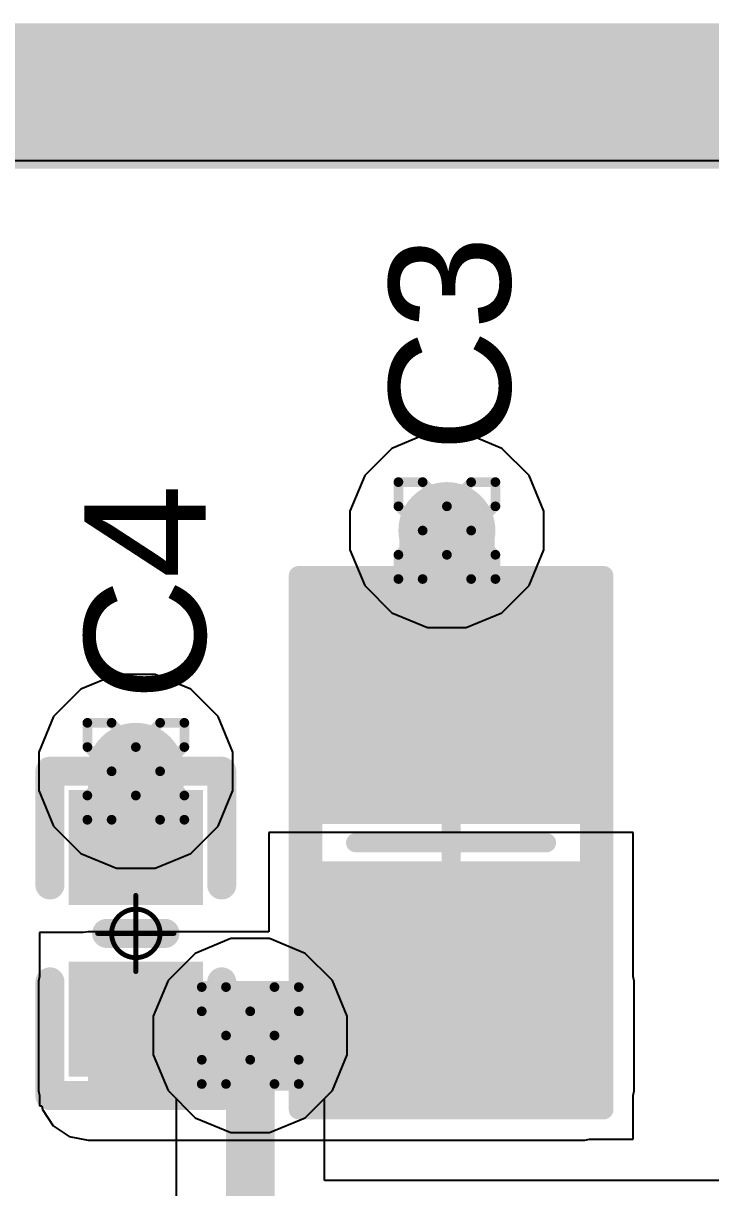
# Model space of a CAD drawing. Header units: inches. Extents: x -13 to 356, y -4 to 120.
# Drawn here: x 23.04 to 26.64, y 38.14 to 44.24 of the extents above; entities that cross this region are included whole.
import ezdxf

# ---------------------------------------------------------------- set-up
doc = ezdxf.new("R2010")
doc.units = ezdxf.units.IN
for name, color, linetype in [('Board_outline', 56, 'Continuous'), ('Bottom Layer', 5, 'Continuous'), ('Bottom Overlay', 54, 'Continuous'), ('Drill Drawing', 1, 'Continuous'), ('GND', 16, 'Continuous'), ('Keep-Out Layer', 6, 'Continuous'), ('Mechanical 13', 56, 'Continuous'), ('Mechanical 15', 56, 'Continuous'), ('POWER', 76, 'Continuous'), ('Top Layer', 1, 'Continuous'), ('Top Overlay', 2, 'Continuous'), ('Top Paste', 8, 'Continuous'), ('Top Solder', 216, 'Continuous'), ('Via Holes', 16, 'Continuous')]:
    doc.layers.add(name, color=color, linetype=linetype)
doc.styles.add('Arial', font='', dxfattribs={"height": 0.2})
doc.styles.get('Arial').set_extended_font_data('Arial')

# ---------------------------------------------------------------- blocks, each defined once
blk = doc.blocks.new('C0805_8')
at = {"layer": 'Top Layer'}
for points in [[(-1.29999867, -0.69999733), (-1.29999867, 0.70000241), (-0.1999983299999999, 0.70000241), (-0.1999983300000001, -0.69999733)], [(0.2000008699999999, -0.69999733), (0.2000008700000001, 0.70000241), (1.30000121, 0.70000241), (1.30000121, -0.69999733)]]:
    blk.add_hatch(color=1, dxfattribs=at).paths.add_polyline_path(points)
at = {"layer": 'Top Paste'}
for points in [[(-1.29999867, -0.69999733), (-1.29999867, 0.70000241), (-0.1999983299999999, 0.70000241), (-0.1999983300000001, -0.69999733)], [(0.2000008699999999, -0.69999733), (0.2000008700000001, 0.70000241), (1.30000121, 0.70000241), (1.30000121, -0.69999733)]]:
    blk.add_hatch(color=8, dxfattribs=at).paths.add_polyline_path(points)
at = {"layer": 'Top Solder'}
for points in [[(-1.40159867, -0.80159733), (-1.40159867, 0.80160241), (-0.09839832999999992, 0.80160241), (-0.09839833000000006, -0.80159733)], [(0.09840086999999992, -0.80159733), (0.09840087000000007, 0.80160241), (1.40160121, 0.80160241), (1.40160121, -0.80159733)]]:
    blk.add_hatch(color=216, dxfattribs=at).paths.add_polyline_path(points)
at = {"layer": 'Mechanical 13'}
for points in [[(-1.0999978, 0.7250049, 0.0999998, 0.0999998, 0), (-1.0999978, -0.72499728, 0.0999998, 0.0999998, 0)], [(-1.0999978, 0.7250049, 0.0999998, 0.0999998, 0), (1.10000034, 0.7250049, 0.0999998, 0.0999998, 0)], [(1.10000034, 0.7250049, 0.0999998, 0.0999998, 0), (1.10000034, -0.72499728, 0.0999998, 0.0999998, 0)], [(-1.0999978, -0.72499728, 0.0999998, 0.0999998, 0), (1.10000034, -0.72499728, 0.0999998, 0.0999998, 0)]]:
    blk.add_lwpolyline(points, format="xyseb", dxfattribs=at)
for points in [[(-1.12499648, 0.7250049, 0.0499999, 0.0499999, 1), (-1.07499912, 0.7250049, 0.0499999, 0.0499999, 1)], [(-1.12499648, 0.7250049, 0.0499999, 0.0499999, 1), (-1.07499912, 0.7250049, 0.0499999, 0.0499999, 1)], [(1.07500166, 0.7250049, 0.0499999, 0.0499999, 1), (1.12499902, 0.7250049, 0.0499999, 0.0499999, 1)], [(1.07500166, 0.7250049, 0.0499999, 0.0499999, 1), (1.12499902, 0.7250049, 0.0499999, 0.0499999, 1)], [(-1.12499648, -0.72499728, 0.0499999, 0.0499999, 1), (-1.07499912, -0.72499728, 0.0499999, 0.0499999, 1)], [(-1.12499648, -0.72499728, 0.0499999, 0.0499999, 1), (-1.07499912, -0.72499728, 0.0499999, 0.0499999, 1)], [(1.07500166, -0.72499728, 0.0499999, 0.0499999, 1), (1.12499902, -0.72499728, 0.0499999, 0.0499999, 1)], [(1.07500166, -0.72499728, 0.0499999, 0.0499999, 1), (1.12499902, -0.72499728, 0.0499999, 0.0499999, 1)]]:
    blk.add_lwpolyline(points, format="xyseb", close=True, dxfattribs=at)
at = {"layer": 'Mechanical 15'}
for points in [[(-1.39999974, 0.80000348, 0.0999998, 0.0999998, 0), (-1.39999974, -0.79999586, 0.0999998, 0.0999998, 0)], [(-1.39999974, 0.80000348, 0.0999998, 0.0999998, 0), (1.40000228, 0.80000348, 0.0999998, 0.0999998, 0)], [(1.40000228, 0.80000348, 0.0999998, 0.0999998, 0), (1.40000228, -0.79999586, 0.0999998, 0.0999998, 0)], [(2.54e-06, 0.50000408, 0.0999998, 0.0999998, 0), (2.54e-06, -0.49999646, 0.0999998, 0.0999998, 0)], [(-0.499999, 2.54e-06, 0.0999998, 0.0999998, 0), (0.50000154, 2.54e-06, 0.0999998, 0.0999998, 0)], [(-1.39999974, -0.79999586, 0.0999998, 0.0999998, 0), (1.40000228, -0.79999586, 0.0999998, 0.0999998, 0)]]:
    blk.add_lwpolyline(points, format="xyseb", dxfattribs=at)
for points in [[(-1.42499842, 0.80000348, 0.0499999, 0.0499999, 1), (-1.37500106, 0.80000348, 0.0499999, 0.0499999, 1)], [(-1.42499842, 0.80000348, 0.0499999, 0.0499999, 1), (-1.37500106, 0.80000348, 0.0499999, 0.0499999, 1)], [(1.3750036, 0.80000348, 0.0499999, 0.0499999, 1), (1.42500096, 0.80000348, 0.0499999, 0.0499999, 1)], [(1.3750036, 0.80000348, 0.0499999, 0.0499999, 1), (1.42500096, 0.80000348, 0.0499999, 0.0499999, 1)], [(-0.02499614, 0.50000408, 0.0499999, 0.0499999, 1), (0.02500122, 0.50000408, 0.0499999, 0.0499999, 1)], [(-0.5249976799999999, 2.54e-06, 0.0499999, 0.0499999, 1), (-0.47500032, 2.54e-06, 0.0499999, 0.0499999, 1)], [(0.47500286, 2.54e-06, 0.0499999, 0.0499999, 1), (0.52500022, 2.54e-06, 0.0499999, 0.0499999, 1)], [(-0.02499614, -0.49999646, 0.0499999, 0.0499999, 1), (0.02500122, -0.49999646, 0.0499999, 0.0499999, 1)], [(-1.42499842, -0.79999586, 0.0499999, 0.0499999, 1), (-1.37500106, -0.79999586, 0.0499999, 0.0499999, 1)], [(-1.42499842, -0.79999586, 0.0499999, 0.0499999, 1), (-1.37500106, -0.79999586, 0.0499999, 0.0499999, 1)], [(1.3750036, -0.79999586, 0.0499999, 0.0499999, 1), (1.42500096, -0.79999586, 0.0499999, 0.0499999, 1)], [(1.3750036, -0.79999586, 0.0499999, 0.0499999, 1), (1.42500096, -0.79999586, 0.0499999, 0.0499999, 1)]]:
    blk.add_lwpolyline(points, format="xyseb", close=True, dxfattribs=at)
blk = doc.blocks.new('C_0402_L_49')
at = {"layer": 'Top Layer'}
for points in [[(-0.6499986999999999, 0.2499995), (-0.2499995, 0.2499995), (-0.2499995, -0.2499995), (-0.6499986999999999, -0.2499995)], [(0.24991822, 0.24991822), (0.64991742, 0.24991822), (0.64991742, -0.25008078), (0.24991822, -0.25008078)]]:
    blk.add_hatch(color=1, dxfattribs=at).paths.add_polyline_path(points)
at = {"layer": 'Top Paste'}
for points in [[(-0.6499986999999999, 0.2499995), (-0.2499995, 0.2499995), (-0.2499995, -0.2499995), (-0.6499986999999999, -0.2499995)], [(0.24991822, 0.24991822), (0.64991742, 0.24991822), (0.64991742, -0.25008078), (0.24991822, -0.25008078)]]:
    blk.add_hatch(color=8, dxfattribs=at).paths.add_polyline_path(points)
at = {"layer": 'Top Solder'}
for points in [[(-0.7515987, 0.3515995), (-0.1483995, 0.3515995), (-0.1483995, -0.3515995), (-0.7515987, -0.3515995)], [(0.14831822, 0.35151822), (0.75151742, 0.35151822), (0.75151742, -0.35168078), (0.14831822, -0.35168078)]]:
    blk.add_hatch(color=216, dxfattribs=at).paths.add_polyline_path(points)
at = {"layer": 'Mechanical 15'}
for points in [[(0, 0.1999996, 0.0254, 0.0254, 0), (0, -0.1999996, 0.0254, 0.0254, 0)], [(-0.1999996, 0, 0.0254, 0.0254, 0), (0.1999996, 0, 0.0254, 0.0254, 0)]]:
    blk.add_lwpolyline(points, format="xyseb", dxfattribs=at)
for points in [[(-0.00635, 0.1999996, 0.0127, 0.0127, 1), (0.00635, 0.1999996, 0.0127, 0.0127, 1)], [(0.127, 0, 0.0254, 0.0254, 1), (-0.127, 0, 0.0254, 0.0254, 1)], [(-0.2063496, 0, 0.0127, 0.0127, 1), (-0.1936496, 0, 0.0127, 0.0127, 1)], [(-0.13335, 0, 0.0127, 0.0127, 1), (-0.12065, 0, 0.0127, 0.0127, 1)], [(0.12065, 0, 0.0127, 0.0127, 1), (0.13335, 0, 0.0127, 0.0127, 1)], [(0.1936496, 0, 0.0127, 0.0127, 1), (0.2063496, 0, 0.0127, 0.0127, 1)], [(-0.00635, -0.1999996, 0.0127, 0.0127, 1), (0.00635, -0.1999996, 0.0127, 0.0127, 1)]]:
    blk.add_lwpolyline(points, format="xyseb", close=True, dxfattribs=at)
at = {"layer": 'Top Overlay'}
for points in [[(-0.84991956, 0.44991782, 0.1524, 0.1524, 0), (-0.254, 0.44991782, 0.1524, 0.1524, 0)], [(-0.84991956, 0.44991782, 0.1524, 0.1524, 0), (-0.84991956, -0.44991782, 0.1524, 0.1524, 0)], [(0.254, 0.44991782, 0.1524, 0.1524, 0), (0.84991956, 0.44991782, 0.1524, 0.1524, 0)], [(0.84991956, 0.44991782, 0.1524, 0.1524, 0), (0.84991956, -0.45008038, 0.1524, 0.1524, 0)], [(0, 0.1524, 0.1524, 0.1524, 0), (0, -0.1524, 0.1524, 0.1524, 0)], [(-0.84991956, -0.44991782, 0.1524, 0.1524, 0), (-0.254, -0.44991782, 0.1524, 0.1524, 0)], [(-0.84991956, -0.44991782, 0.1524, 0.1524, 0), (-0.8497569999999999, -0.45008038, 0.1524, 0.1524, 0)], [(0.254, -0.44991782, 0.1524, 0.1524, 0), (0.84991956, -0.44991782, 0.1524, 0.1524, 0)]]:
    blk.add_lwpolyline(points, format="xyseb", dxfattribs=at)
for points in [[(-0.8880195599999998, 0.44991782, 0.0762, 0.0762, 1), (-0.81181956, 0.44991782, 0.0762, 0.0762, 1)], [(-0.8880195599999998, 0.44991782, 0.0762, 0.0762, 1), (-0.81181956, 0.44991782, 0.0762, 0.0762, 1)], [(-0.2921, 0.44991782, 0.0762, 0.0762, 1), (-0.2159, 0.44991782, 0.0762, 0.0762, 1)], [(0.2159, 0.44991782, 0.0762, 0.0762, 1), (0.2921, 0.44991782, 0.0762, 0.0762, 1)], [(0.81181956, 0.44991782, 0.0762, 0.0762, 1), (0.8880195599999998, 0.44991782, 0.0762, 0.0762, 1)], [(0.81181956, 0.44991782, 0.0762, 0.0762, 1), (0.8880195599999998, 0.44991782, 0.0762, 0.0762, 1)], [(-0.0381, 0.1524, 0.0762, 0.0762, 1), (0.0381, 0.1524, 0.0762, 0.0762, 1)], [(-0.0381, -0.1524, 0.0762, 0.0762, 1), (0.0381, -0.1524, 0.0762, 0.0762, 1)], [(-0.8880195599999998, -0.44991782, 0.0762, 0.0762, 1), (-0.81181956, -0.44991782, 0.0762, 0.0762, 1)], [(-0.8880195599999998, -0.44991782, 0.0762, 0.0762, 1), (-0.81181956, -0.44991782, 0.0762, 0.0762, 1)], [(-0.8880195599999998, -0.44991782, 0.0762, 0.0762, 1), (-0.81181956, -0.44991782, 0.0762, 0.0762, 1)], [(-0.8878569999999999, -0.45008038, 0.0762, 0.0762, 1), (-0.8116569999999999, -0.45008038, 0.0762, 0.0762, 1)], [(-0.2921, -0.44991782, 0.0762, 0.0762, 1), (-0.2159, -0.44991782, 0.0762, 0.0762, 1)], [(0.2159, -0.44991782, 0.0762, 0.0762, 1), (0.2921, -0.44991782, 0.0762, 0.0762, 1)], [(0.81181956, -0.44991782, 0.0762, 0.0762, 1), (0.8880195599999998, -0.44991782, 0.0762, 0.0762, 1)], [(0.81181956, -0.45008038, 0.0762, 0.0762, 1), (0.8880195599999998, -0.45008038, 0.0762, 0.0762, 1)]]:
    blk.add_lwpolyline(points, format="xyseb", close=True, dxfattribs=at)

msp = doc.modelspace()

# ---------------------------------------------------------------- hatches: boundary and pattern name
at = {"layer": 'Bottom Layer'}
h = msp.add_hatch(color=5, dxfattribs=at)
edge = h.paths.add_edge_path()
edge.add_arc((25.25456468, 41.58216728), 0.254, 0, 360)
h = msp.add_hatch(color=5, dxfattribs=at)
edge = h.paths.add_edge_path()
edge.add_arc((23.62545186, 40.32036132), 0.254, 0, 360)
h = msp.add_hatch(color=5, dxfattribs=at)
edge = h.paths.add_edge_path()
edge.add_arc((24.22459468, 38.93531202), 0.254, 0, 360)
at = {"layer": 'GND'}
h = msp.add_hatch(color=16, dxfattribs=at)
edge = h.paths.add_edge_path()
edge.add_arc((25.25456468, 41.58216728), 0.254, 0, 360)
h = msp.add_hatch(color=16, dxfattribs=at)
edge = h.paths.add_edge_path()
edge.add_arc((23.62545186, 40.32036132), 0.254, 0, 360)
h = msp.add_hatch(color=16, dxfattribs=at)
edge = h.paths.add_edge_path()
edge.add_arc((24.22459468, 38.93531202), 0.254, 0, 360)
at = {"layer": 'POWER'}
h = msp.add_hatch(color=76, dxfattribs=at)
edge = h.paths.add_edge_path()
edge.add_arc((25.25456468, 41.58216728), 0.254, 0, 360)
h = msp.add_hatch(color=76, dxfattribs=at)
edge = h.paths.add_edge_path()
edge.add_arc((23.62545186, 40.32036132), 0.254, 0, 360)
h = msp.add_hatch(color=76, dxfattribs=at)
edge = h.paths.add_edge_path()
edge.add_arc((24.22459468, 38.93531202), 0.254, 0, 360)
at = {"layer": 'Top Layer'}
h = msp.add_hatch(color=1, dxfattribs=at)
edge = h.paths.add_edge_path()
edge.add_arc((25.25456468, 41.58216728), 0.254, 0, 360)
for points in [[(25.00456518, 40.72526018), (25.50456418, 40.72526018), (25.50456418, 41.58216474), (25.00456518, 41.58216474)], [(23.37545236, 39.72044126), (23.87545136, 39.72044126), (23.87545136, 40.32035878), (23.37545236, 40.32035878)], [(23.37537108, 38.64600094), (25.97636663999999, 38.64600094), (25.97636663999999, 39.22052353999999), (23.37537108, 39.22052353999999)]]:
    msp.add_hatch(color=1, dxfattribs=at).paths.add_polyline_path(points)
h = msp.add_hatch(color=1, dxfattribs=at)
edge = h.paths.add_edge_path()
edge.add_arc((23.62545186, 40.32036132), 0.254, 0, 360)
h = msp.add_hatch(color=1, dxfattribs=at)
edge = h.paths.add_edge_path()
edge.add_arc((24.22459468, 38.93531202), 0.254, 0, 360)
at = {"layer": 'Via Holes'}
h = msp.add_hatch(color=7, dxfattribs=at)
edge = h.paths.add_edge_path()
edge.add_arc((25.25456468, 41.58216728), 0.127, 0, 360)
h = msp.add_hatch(color=7, dxfattribs=at)
edge = h.paths.add_edge_path()
edge.add_arc((23.62545186, 40.32036132), 0.127, 0, 360)
h = msp.add_hatch(color=7, dxfattribs=at)
edge = h.paths.add_edge_path()
edge.add_arc((24.22459468, 38.93531202), 0.127, 0, 360)

# ---------------------------------------------------------------- linework, layer by layer
at = {"layer": 'Board_outline'}
for points in [[(-2.4183594, 43.86000118, 0.7619999999999999, 0.7619999999999999, 0), (31.29000092, 43.86000372, 0.7619999999999999, 0.7619999999999999, 0)], [(-2.4183594, 43.86000118, 0.7619999999999999, 0.7619999999999999, 0), (31.29000092, 43.86000372, 0.7619999999999999, 0.7619999999999999, 0)], [(-2.4183594, 43.86000118, 0.7619999999999999, 0.7619999999999999, 0), (31.29000092, 43.86000372, 0.7619999999999999, 0.7619999999999999, 0)], [(-2.4183213, 43.86000118, 0.7619999999999999, 0.7619999999999999, 0), (31.29000092, 43.86000372, 0.7619999999999999, 0.7619999999999999, 0)]]:
    msp.add_lwpolyline(points, format="xyseb", dxfattribs=at)
at = {"layer": 'Bottom Layer'}
for p, q in [((-2.41833908, 43.52125916), (31.29000092, 43.5212617)), ((24.1235484, 39.44331201999999), (23.93683554, 39.3659741)), ((24.32564096, 39.44331201999999), (24.1235484, 39.44331201999999)), ((24.51235382, 39.3659741), (24.32564096, 39.44331201999999)), ((23.93683554, 39.3659741), (23.7939326, 39.22307116)), ((24.65525676, 39.22307116), (24.51235382, 39.3659741)), ((23.7939326, 39.22307116), (23.71659468, 39.0363583)), ((24.73259468, 39.0363583), (24.65525676, 39.22307116)), ((23.71659468, 39.0363583), (23.71659468, 38.83426574)), ((24.73259468, 38.83426574), (24.73259468, 39.0363583)), ((23.71659468, 38.83426574), (23.7939326, 38.64755288)), ((24.65525676, 38.64755288), (24.73259468, 38.83426574)), ((23.7939326, 38.64755288), (23.83612962, 38.60535586)), ((24.61305974, 38.60535586), (24.65525676, 38.64755288)), ((23.83612962, 38.60535586), (23.83612962, 38.00228874)), ((24.61305974, 38.17564628), (24.61305974, 38.60535586)), ((26.960957, 38.17564628), (24.61305974, 38.17564628))]:
    msp.add_line(p, q, dxfattribs=at)
msp.add_lwpolyline([(24.22459468, 38.00228874, 0.254, 0.254, 0), (24.22459468, 38.93531202, 0.254, 0.254, 0)], format="xyseb", dxfattribs=at)
msp.add_lwpolyline([(24.16109468, 38.93531202, 0.127, 0.127, 1), (24.28809468, 38.93531202, 0.127, 0.127, 1)], format="xyseb", close=True, dxfattribs=at)
at = {"layer": 'Bottom Overlay'}
msp.add_lwpolyline([(-2.4183594, 43.86000118, 0.7619999999999999, 0.7619999999999999, 0), (31.29000092, 43.86000372, 0.7619999999999999, 0.7619999999999999, 0)], format="xyseb", dxfattribs=at)
at = {"layer": 'Drill Drawing'}
for points in [[(25.00056468, 41.70916728, 0.0508, 0.0508, 0), (25.00056468, 41.83616728, 0.0508, 0.0508, 0)], [(25.00056468, 41.83616728, 0.0508, 0.0508, 0), (25.12756468, 41.83616728, 0.0508, 0.0508, 0)], [(25.12756468, 41.83616728, 0.0508, 0.0508, 0), (25.25456468, 41.70916728, 0.0508, 0.0508, 0)], [(25.25456468, 41.70916728, 0.0508, 0.0508, 0), (25.38156468, 41.83616728, 0.0508, 0.0508, 0)], [(25.38156468, 41.83616728, 0.0508, 0.0508, 0), (25.50856468, 41.83616728, 0.0508, 0.0508, 0)], [(25.50856468, 41.70916728, 0.0508, 0.0508, 0), (25.50856468, 41.83616728, 0.0508, 0.0508, 0)], [(25.00056468, 41.70916728, 0.0508, 0.0508, 0), (25.12756468, 41.58216728, 0.0508, 0.0508, 0)], [(25.38156468, 41.58216728, 0.0508, 0.0508, 0), (25.50856468, 41.70916728, 0.0508, 0.0508, 0)], [(25.00056468, 41.45516728, 0.0508, 0.0508, 0), (25.12756468, 41.58216728, 0.0508, 0.0508, 0)], [(25.38156468, 41.58216728, 0.0508, 0.0508, 0), (25.50856468, 41.45516728, 0.0508, 0.0508, 0)], [(25.00056468, 41.32816728, 0.0508, 0.0508, 0), (25.00056468, 41.45516728, 0.0508, 0.0508, 0)], [(25.12756468, 41.32816728, 0.0508, 0.0508, 0), (25.25456468, 41.45516728, 0.0508, 0.0508, 0)], [(25.25456468, 41.45516728, 0.0508, 0.0508, 0), (25.38156468, 41.32816728, 0.0508, 0.0508, 0)], [(25.50856468, 41.32816728, 0.0508, 0.0508, 0), (25.50856468, 41.45516728, 0.0508, 0.0508, 0)], [(25.00056468, 41.32816728, 0.0508, 0.0508, 0), (25.12756468, 41.32816728, 0.0508, 0.0508, 0)], [(25.38156468, 41.32816728, 0.0508, 0.0508, 0), (25.50856468, 41.32816728, 0.0508, 0.0508, 0)], [(23.37145186, 40.44736132, 0.0508, 0.0508, 0), (23.37145186, 40.57436132, 0.0508, 0.0508, 0)], [(23.37145186, 40.57436132, 0.0508, 0.0508, 0), (23.49845186, 40.57436132, 0.0508, 0.0508, 0)], [(23.49845186, 40.57436132, 0.0508, 0.0508, 0), (23.62545186, 40.44736132, 0.0508, 0.0508, 0)], [(23.62545186, 40.44736132, 0.0508, 0.0508, 0), (23.75245186, 40.57436132, 0.0508, 0.0508, 0)], [(23.75245186, 40.57436132, 0.0508, 0.0508, 0), (23.87945186, 40.57436132, 0.0508, 0.0508, 0)], [(23.87945186, 40.44736132, 0.0508, 0.0508, 0), (23.87945186, 40.57436132, 0.0508, 0.0508, 0)], [(23.37145186, 40.44736132, 0.0508, 0.0508, 0), (23.49845186, 40.32036132, 0.0508, 0.0508, 0)], [(23.75245186, 40.32036132, 0.0508, 0.0508, 0), (23.87945186, 40.44736132, 0.0508, 0.0508, 0)], [(23.37145186, 40.19336131999999, 0.0508, 0.0508, 0), (23.49845186, 40.32036132, 0.0508, 0.0508, 0)], [(23.75245186, 40.32036132, 0.0508, 0.0508, 0), (23.87945186, 40.19336131999999, 0.0508, 0.0508, 0)], [(23.37145186, 40.06636132, 0.0508, 0.0508, 0), (23.37145186, 40.19336131999999, 0.0508, 0.0508, 0)], [(23.49845186, 40.06636132, 0.0508, 0.0508, 0), (23.62545186, 40.19336131999999, 0.0508, 0.0508, 0)], [(23.62545186, 40.19336131999999, 0.0508, 0.0508, 0), (23.75245186, 40.06636132, 0.0508, 0.0508, 0)], [(23.87945186, 40.06636132, 0.0508, 0.0508, 0), (23.87945186, 40.19336131999999, 0.0508, 0.0508, 0)], [(23.37145186, 40.06636132, 0.0508, 0.0508, 0), (23.49845186, 40.06636132, 0.0508, 0.0508, 0)], [(23.75245186, 40.06636132, 0.0508, 0.0508, 0), (23.87945186, 40.06636132, 0.0508, 0.0508, 0)], [(23.97059468, 39.06231202, 0.0508, 0.0508, 0), (23.97059468, 39.18931202, 0.0508, 0.0508, 0)], [(23.97059468, 39.18931202, 0.0508, 0.0508, 0), (24.09759468, 39.18931202, 0.0508, 0.0508, 0)], [(24.09759468, 39.18931202, 0.0508, 0.0508, 0), (24.22459468, 39.06231202, 0.0508, 0.0508, 0)], [(24.22459468, 39.06231202, 0.0508, 0.0508, 0), (24.35159468, 39.18931202, 0.0508, 0.0508, 0)], [(24.35159468, 39.18931202, 0.0508, 0.0508, 0), (24.47859468, 39.18931202, 0.0508, 0.0508, 0)], [(24.47859468, 39.06231202, 0.0508, 0.0508, 0), (24.47859468, 39.18931202, 0.0508, 0.0508, 0)], [(23.97059468, 39.06231202, 0.0508, 0.0508, 0), (24.09759468, 38.93531202, 0.0508, 0.0508, 0)], [(24.35159468, 38.93531202, 0.0508, 0.0508, 0), (24.47859468, 39.06231202, 0.0508, 0.0508, 0)], [(23.97059468, 38.80831202, 0.0508, 0.0508, 0), (24.09759468, 38.93531202, 0.0508, 0.0508, 0)], [(24.35159468, 38.93531202, 0.0508, 0.0508, 0), (24.47859468, 38.80831202, 0.0508, 0.0508, 0)], [(23.97059468, 38.68131201999999, 0.0508, 0.0508, 0), (23.97059468, 38.80831202, 0.0508, 0.0508, 0)], [(24.09759468, 38.68131201999999, 0.0508, 0.0508, 0), (24.22459468, 38.80831202, 0.0508, 0.0508, 0)], [(24.22459468, 38.80831202, 0.0508, 0.0508, 0), (24.35159468, 38.68131201999999, 0.0508, 0.0508, 0)], [(24.47859468, 38.68131201999999, 0.0508, 0.0508, 0), (24.47859468, 38.80831202, 0.0508, 0.0508, 0)], [(23.97059468, 38.68131201999999, 0.0508, 0.0508, 0), (24.09759468, 38.68131201999999, 0.0508, 0.0508, 0)], [(24.35159468, 38.68131201999999, 0.0508, 0.0508, 0), (24.47859468, 38.68131201999999, 0.0508, 0.0508, 0)]]:
    msp.add_lwpolyline(points, format="xyseb", dxfattribs=at)
for points in [[(24.98786468, 41.83616728, 0.0254, 0.0254, 1), (25.01326468, 41.83616728, 0.0254, 0.0254, 1)], [(24.98786468, 41.83616728, 0.0254, 0.0254, 1), (25.01326468, 41.83616728, 0.0254, 0.0254, 1)], [(25.11486468, 41.83616728, 0.0254, 0.0254, 1), (25.14026468, 41.83616728, 0.0254, 0.0254, 1)], [(25.11486468, 41.83616728, 0.0254, 0.0254, 1), (25.14026468, 41.83616728, 0.0254, 0.0254, 1)], [(25.36886468, 41.83616728, 0.0254, 0.0254, 1), (25.39426468, 41.83616728, 0.0254, 0.0254, 1)], [(25.36886468, 41.83616728, 0.0254, 0.0254, 1), (25.39426468, 41.83616728, 0.0254, 0.0254, 1)], [(25.49586468, 41.83616728, 0.0254, 0.0254, 1), (25.52126468, 41.83616728, 0.0254, 0.0254, 1)], [(25.49586468, 41.83616728, 0.0254, 0.0254, 1), (25.52126468, 41.83616728, 0.0254, 0.0254, 1)], [(24.98786468, 41.70916728, 0.0254, 0.0254, 1), (25.01326468, 41.70916728, 0.0254, 0.0254, 1)], [(24.98786468, 41.70916728, 0.0254, 0.0254, 1), (25.01326468, 41.70916728, 0.0254, 0.0254, 1)], [(25.24186468, 41.70916728, 0.0254, 0.0254, 1), (25.26726468, 41.70916728, 0.0254, 0.0254, 1)], [(25.24186468, 41.70916728, 0.0254, 0.0254, 1), (25.26726468, 41.70916728, 0.0254, 0.0254, 1)], [(25.49586468, 41.70916728, 0.0254, 0.0254, 1), (25.52126468, 41.70916728, 0.0254, 0.0254, 1)], [(25.49586468, 41.70916728, 0.0254, 0.0254, 1), (25.52126468, 41.70916728, 0.0254, 0.0254, 1)], [(25.11486468, 41.58216728, 0.0254, 0.0254, 1), (25.14026468, 41.58216728, 0.0254, 0.0254, 1)], [(25.11486468, 41.58216728, 0.0254, 0.0254, 1), (25.14026468, 41.58216728, 0.0254, 0.0254, 1)], [(25.36886468, 41.58216728, 0.0254, 0.0254, 1), (25.39426468, 41.58216728, 0.0254, 0.0254, 1)], [(25.36886468, 41.58216728, 0.0254, 0.0254, 1), (25.39426468, 41.58216728, 0.0254, 0.0254, 1)], [(24.98786468, 41.45516728, 0.0254, 0.0254, 1), (25.01326468, 41.45516728, 0.0254, 0.0254, 1)], [(24.98786468, 41.45516728, 0.0254, 0.0254, 1), (25.01326468, 41.45516728, 0.0254, 0.0254, 1)], [(25.24186468, 41.45516728, 0.0254, 0.0254, 1), (25.26726468, 41.45516728, 0.0254, 0.0254, 1)], [(25.24186468, 41.45516728, 0.0254, 0.0254, 1), (25.26726468, 41.45516728, 0.0254, 0.0254, 1)], [(25.49586468, 41.45516728, 0.0254, 0.0254, 1), (25.52126468, 41.45516728, 0.0254, 0.0254, 1)], [(25.49586468, 41.45516728, 0.0254, 0.0254, 1), (25.52126468, 41.45516728, 0.0254, 0.0254, 1)], [(24.98786468, 41.32816728, 0.0254, 0.0254, 1), (25.01326468, 41.32816728, 0.0254, 0.0254, 1)], [(24.98786468, 41.32816728, 0.0254, 0.0254, 1), (25.01326468, 41.32816728, 0.0254, 0.0254, 1)], [(25.11486468, 41.32816728, 0.0254, 0.0254, 1), (25.14026468, 41.32816728, 0.0254, 0.0254, 1)], [(25.11486468, 41.32816728, 0.0254, 0.0254, 1), (25.14026468, 41.32816728, 0.0254, 0.0254, 1)], [(25.36886468, 41.32816728, 0.0254, 0.0254, 1), (25.39426468, 41.32816728, 0.0254, 0.0254, 1)], [(25.36886468, 41.32816728, 0.0254, 0.0254, 1), (25.39426468, 41.32816728, 0.0254, 0.0254, 1)], [(25.49586468, 41.32816728, 0.0254, 0.0254, 1), (25.52126468, 41.32816728, 0.0254, 0.0254, 1)], [(25.49586468, 41.32816728, 0.0254, 0.0254, 1), (25.52126468, 41.32816728, 0.0254, 0.0254, 1)], [(23.35875186, 40.57436132, 0.0254, 0.0254, 1), (23.38415186, 40.57436132, 0.0254, 0.0254, 1)], [(23.35875186, 40.57436132, 0.0254, 0.0254, 1), (23.38415186, 40.57436132, 0.0254, 0.0254, 1)], [(23.48575186, 40.57436132, 0.0254, 0.0254, 1), (23.51115186, 40.57436132, 0.0254, 0.0254, 1)], [(23.48575186, 40.57436132, 0.0254, 0.0254, 1), (23.51115186, 40.57436132, 0.0254, 0.0254, 1)], [(23.73975186, 40.57436132, 0.0254, 0.0254, 1), (23.76515186, 40.57436132, 0.0254, 0.0254, 1)], [(23.73975186, 40.57436132, 0.0254, 0.0254, 1), (23.76515186, 40.57436132, 0.0254, 0.0254, 1)], [(23.86675186, 40.57436132, 0.0254, 0.0254, 1), (23.89215186, 40.57436132, 0.0254, 0.0254, 1)], [(23.86675186, 40.57436132, 0.0254, 0.0254, 1), (23.89215186, 40.57436132, 0.0254, 0.0254, 1)], [(23.35875186, 40.44736132, 0.0254, 0.0254, 1), (23.38415186, 40.44736132, 0.0254, 0.0254, 1)], [(23.35875186, 40.44736132, 0.0254, 0.0254, 1), (23.38415186, 40.44736132, 0.0254, 0.0254, 1)], [(23.61275186, 40.44736132, 0.0254, 0.0254, 1), (23.63815186, 40.44736132, 0.0254, 0.0254, 1)], [(23.61275186, 40.44736132, 0.0254, 0.0254, 1), (23.63815186, 40.44736132, 0.0254, 0.0254, 1)], [(23.86675186, 40.44736132, 0.0254, 0.0254, 1), (23.89215186, 40.44736132, 0.0254, 0.0254, 1)], [(23.86675186, 40.44736132, 0.0254, 0.0254, 1), (23.89215186, 40.44736132, 0.0254, 0.0254, 1)], [(23.48575186, 40.32036132, 0.0254, 0.0254, 1), (23.51115186, 40.32036132, 0.0254, 0.0254, 1)], [(23.48575186, 40.32036132, 0.0254, 0.0254, 1), (23.51115186, 40.32036132, 0.0254, 0.0254, 1)], [(23.73975186, 40.32036132, 0.0254, 0.0254, 1), (23.76515186, 40.32036132, 0.0254, 0.0254, 1)], [(23.73975186, 40.32036132, 0.0254, 0.0254, 1), (23.76515186, 40.32036132, 0.0254, 0.0254, 1)], [(23.35875186, 40.19336131999999, 0.0254, 0.0254, 1), (23.38415186, 40.19336131999999, 0.0254, 0.0254, 1)], [(23.35875186, 40.19336131999999, 0.0254, 0.0254, 1), (23.38415186, 40.19336131999999, 0.0254, 0.0254, 1)], [(23.61275186, 40.19336131999999, 0.0254, 0.0254, 1), (23.63815186, 40.19336131999999, 0.0254, 0.0254, 1)], [(23.61275186, 40.19336131999999, 0.0254, 0.0254, 1), (23.63815186, 40.19336131999999, 0.0254, 0.0254, 1)], [(23.86675186, 40.19336131999999, 0.0254, 0.0254, 1), (23.89215186, 40.19336131999999, 0.0254, 0.0254, 1)], [(23.86675186, 40.19336131999999, 0.0254, 0.0254, 1), (23.89215186, 40.19336131999999, 0.0254, 0.0254, 1)], [(23.35875186, 40.06636132, 0.0254, 0.0254, 1), (23.38415186, 40.06636132, 0.0254, 0.0254, 1)], [(23.35875186, 40.06636132, 0.0254, 0.0254, 1), (23.38415186, 40.06636132, 0.0254, 0.0254, 1)], [(23.48575186, 40.06636132, 0.0254, 0.0254, 1), (23.51115186, 40.06636132, 0.0254, 0.0254, 1)], [(23.48575186, 40.06636132, 0.0254, 0.0254, 1), (23.51115186, 40.06636132, 0.0254, 0.0254, 1)], [(23.73975186, 40.06636132, 0.0254, 0.0254, 1), (23.76515186, 40.06636132, 0.0254, 0.0254, 1)], [(23.73975186, 40.06636132, 0.0254, 0.0254, 1), (23.76515186, 40.06636132, 0.0254, 0.0254, 1)], [(23.86675186, 40.06636132, 0.0254, 0.0254, 1), (23.89215186, 40.06636132, 0.0254, 0.0254, 1)], [(23.86675186, 40.06636132, 0.0254, 0.0254, 1), (23.89215186, 40.06636132, 0.0254, 0.0254, 1)], [(23.95789468, 39.18931202, 0.0254, 0.0254, 1), (23.98329468, 39.18931202, 0.0254, 0.0254, 1)], [(23.95789468, 39.18931202, 0.0254, 0.0254, 1), (23.98329468, 39.18931202, 0.0254, 0.0254, 1)], [(24.08489468, 39.18931202, 0.0254, 0.0254, 1), (24.11029468, 39.18931202, 0.0254, 0.0254, 1)], [(24.08489468, 39.18931202, 0.0254, 0.0254, 1), (24.11029468, 39.18931202, 0.0254, 0.0254, 1)], [(24.33889468, 39.18931202, 0.0254, 0.0254, 1), (24.36429468, 39.18931202, 0.0254, 0.0254, 1)], [(24.33889468, 39.18931202, 0.0254, 0.0254, 1), (24.36429468, 39.18931202, 0.0254, 0.0254, 1)], [(24.46589468, 39.18931202, 0.0254, 0.0254, 1), (24.49129468, 39.18931202, 0.0254, 0.0254, 1)], [(24.46589468, 39.18931202, 0.0254, 0.0254, 1), (24.49129468, 39.18931202, 0.0254, 0.0254, 1)], [(23.95789468, 39.06231202, 0.0254, 0.0254, 1), (23.98329468, 39.06231202, 0.0254, 0.0254, 1)], [(23.95789468, 39.06231202, 0.0254, 0.0254, 1), (23.98329468, 39.06231202, 0.0254, 0.0254, 1)], [(24.21189468, 39.06231202, 0.0254, 0.0254, 1), (24.23729468, 39.06231202, 0.0254, 0.0254, 1)], [(24.21189468, 39.06231202, 0.0254, 0.0254, 1), (24.23729468, 39.06231202, 0.0254, 0.0254, 1)], [(24.46589468, 39.06231202, 0.0254, 0.0254, 1), (24.49129468, 39.06231202, 0.0254, 0.0254, 1)], [(24.46589468, 39.06231202, 0.0254, 0.0254, 1), (24.49129468, 39.06231202, 0.0254, 0.0254, 1)], [(24.08489468, 38.93531202, 0.0254, 0.0254, 1), (24.11029468, 38.93531202, 0.0254, 0.0254, 1)], [(24.08489468, 38.93531202, 0.0254, 0.0254, 1), (24.11029468, 38.93531202, 0.0254, 0.0254, 1)], [(24.33889468, 38.93531202, 0.0254, 0.0254, 1), (24.36429468, 38.93531202, 0.0254, 0.0254, 1)], [(24.33889468, 38.93531202, 0.0254, 0.0254, 1), (24.36429468, 38.93531202, 0.0254, 0.0254, 1)], [(23.95789468, 38.80831202, 0.0254, 0.0254, 1), (23.98329468, 38.80831202, 0.0254, 0.0254, 1)], [(23.95789468, 38.80831202, 0.0254, 0.0254, 1), (23.98329468, 38.80831202, 0.0254, 0.0254, 1)], [(24.21189468, 38.80831202, 0.0254, 0.0254, 1), (24.23729468, 38.80831202, 0.0254, 0.0254, 1)], [(24.21189468, 38.80831202, 0.0254, 0.0254, 1), (24.23729468, 38.80831202, 0.0254, 0.0254, 1)], [(24.46589468, 38.80831202, 0.0254, 0.0254, 1), (24.49129468, 38.80831202, 0.0254, 0.0254, 1)], [(24.46589468, 38.80831202, 0.0254, 0.0254, 1), (24.49129468, 38.80831202, 0.0254, 0.0254, 1)], [(23.95789468, 38.68131201999999, 0.0254, 0.0254, 1), (23.98329468, 38.68131201999999, 0.0254, 0.0254, 1)], [(23.95789468, 38.68131201999999, 0.0254, 0.0254, 1), (23.98329468, 38.68131201999999, 0.0254, 0.0254, 1)], [(24.08489468, 38.68131201999999, 0.0254, 0.0254, 1), (24.11029468, 38.68131201999999, 0.0254, 0.0254, 1)], [(24.08489468, 38.68131201999999, 0.0254, 0.0254, 1), (24.11029468, 38.68131201999999, 0.0254, 0.0254, 1)], [(24.33889468, 38.68131201999999, 0.0254, 0.0254, 1), (24.36429468, 38.68131201999999, 0.0254, 0.0254, 1)], [(24.33889468, 38.68131201999999, 0.0254, 0.0254, 1), (24.36429468, 38.68131201999999, 0.0254, 0.0254, 1)], [(24.46589468, 38.68131201999999, 0.0254, 0.0254, 1), (24.49129468, 38.68131201999999, 0.0254, 0.0254, 1)], [(24.46589468, 38.68131201999999, 0.0254, 0.0254, 1), (24.49129468, 38.68131201999999, 0.0254, 0.0254, 1)]]:
    msp.add_lwpolyline(points, format="xyseb", close=True, dxfattribs=at)
at = {"layer": 'GND'}
for p, q in [((-2.41833908, 43.52125916), (31.29000092, 43.5212617)), ((24.1235484, 39.44331201999999), (23.93683554, 39.3659741)), ((24.32564096, 39.44331201999999), (24.1235484, 39.44331201999999)), ((24.51235382, 39.3659741), (24.32564096, 39.44331201999999)), ((23.93683554, 39.3659741), (23.7939326, 39.22307116)), ((24.65525676, 39.22307116), (24.51235382, 39.3659741)), ((23.7939326, 39.22307116), (23.71659468, 39.0363583)), ((24.73259468, 39.0363583), (24.65525676, 39.22307116)), ((23.71659468, 39.0363583), (23.71659468, 38.83426574)), ((24.73259468, 38.83426574), (24.73259468, 39.0363583)), ((23.71659468, 38.83426574), (23.7939326, 38.64755288)), ((24.65525676, 38.64755288), (24.73259468, 38.83426574)), ((23.7939326, 38.64755288), (23.93683554, 38.50464994)), ((24.51235382, 38.50464994), (24.65525676, 38.64755288)), ((23.93683554, 38.50464994), (24.1235484, 38.42731202)), ((24.32564096, 38.42731202), (24.51235382, 38.50464994)), ((24.1235484, 38.42731202), (24.32564096, 38.42731202))]:
    msp.add_line(p, q, dxfattribs=at)
at = {"layer": 'Keep-Out Layer'}
for points in [[(-2.41833908, 43.86000118, 0.156464, 0.156464, 0), (31.28966056, 43.86000372, 0.156464, 0.156464, 0)], [(-2.41833908, 43.86000118, 0.156464, 0.156464, 0), (31.29000092, 43.86000372, 0.156464, 0.156464, 0)]]:
    msp.add_lwpolyline(points, format="xyseb", dxfattribs=at)
at = {"layer": 'POWER'}
for p, q in [((-2.41833908, 43.52125916), (31.29000092, 43.5212617)), ((25.1535184, 42.09016728), (24.96680554, 42.01282936)), ((25.35561096, 42.09016728), (25.1535184, 42.09016728)), ((25.54232382, 42.01282936), (25.35561096, 42.09016728)), ((24.96680554, 42.01282936), (24.8239026, 41.86992642)), ((25.68522676, 41.86992642), (25.54232382, 42.01282936)), ((24.8239026, 41.86992642), (24.74656468, 41.68321356)), ((25.76256468, 41.68321356), (25.68522676, 41.86992642)), ((24.74656468, 41.68321356), (24.74656468, 41.481121)), ((25.76256468, 41.481121), (25.76256468, 41.68321356)), ((24.74656468, 41.481121), (24.8239026, 41.29440814)), ((25.68522676, 41.29440814), (25.76256468, 41.481121)), ((24.8239026, 41.29440814), (24.96680554, 41.1515052)), ((25.54232382, 41.1515052), (25.68522676, 41.29440814)), ((24.96680554, 41.1515052), (25.1535184, 41.07416728)), ((25.35561096, 41.07416728), (25.54232382, 41.1515052)), ((25.1535184, 41.07416728), (25.35561096, 41.07416728)), ((23.52440558, 40.82836132), (23.33769272, 40.75102339999999)), ((23.72649814, 40.82836132), (23.52440558, 40.82836132)), ((23.913211, 40.75102339999999), (23.72649814, 40.82836132)), ((23.33769272, 40.75102339999999), (23.19478978, 40.60812045999999)), ((24.05611394, 40.60812045999999), (23.913211, 40.75102339999999)), ((23.19478978, 40.60812045999999), (23.11745186, 40.42140759999999)), ((24.13345186, 40.42140759999999), (24.05611394, 40.60812045999999)), ((23.11745186, 40.42140759999999), (23.11745186, 40.21931504)), ((24.13345186, 40.21931504), (24.13345186, 40.42140759999999)), ((23.11745186, 40.21931504), (23.19478978, 40.03260218)), ((24.05611394, 40.03260218), (24.13345186, 40.21931504)), ((23.19478978, 40.03260218), (23.33769272, 39.88969924)), ((23.913211, 39.88969924), (24.05611394, 40.03260218)), ((23.33769272, 39.88969924), (23.52440558, 39.81236132)), ((23.72649814, 39.81236132), (23.913211, 39.88969924)), ((23.52440558, 39.81236132), (23.72649814, 39.81236132))]:
    msp.add_line(p, q, dxfattribs=at)
at = {"layer": 'Top Layer'}
for p, q in [((-2.41833908, 43.52125916), (31.29000092, 43.5212617)), ((26.23036664, 40.00000128), (24.32236944, 40.00000128)), ((24.32236944, 40.00000128), (24.32236944, 39.47949939999999)), ((26.23036664, 39.2455527), (26.23036664, 40.00000128)), ((23.35035462, 39.47452354), (23.12137108, 39.47452354)), ((23.12137108, 39.47452354), (23.12137108, 39.24554)), ((23.37537108, 39.47949939999999), (23.35035462, 39.47452354)), ((24.32236944, 39.47949939999999), (23.37537108, 39.47949939999999)), ((23.12137108, 39.24554), (23.11639522, 39.22052353999999)), ((26.23534504, 39.22052353999999), (26.23036664, 39.2455527)), ((23.11639522, 39.22052353999999), (23.11639522, 38.64600094)), ((26.23534504, 38.64600094), (26.23534504, 39.22052353999999)), ((23.11639522, 38.64600094), (23.12137108, 38.62098448)), ((26.23036664, 38.62097178), (26.23534504, 38.64600094)), ((23.12137108, 38.62098448), (23.12137108, 38.56652434)), ((26.23036664, 38.39200348), (26.23036664, 38.62097178)), ((23.12137108, 38.56652434), (23.13220418, 38.56652434)), ((23.13220418, 38.56652434), (23.13610816, 38.54689522)), ((23.13610816, 38.54689522), (23.19224724, 38.4628771)), ((23.19224724, 38.4628771), (23.27626536, 38.40673802)), ((23.27626536, 38.40673802), (23.37537108, 38.38702508)), ((25.97636918, 38.38702508), (26.00139834, 38.39200348)), ((26.00139834, 38.39200348), (26.23036664, 38.39200348)), ((23.37537108, 38.38702508), (25.97636918, 38.38702508))]:
    msp.add_line(p, q, dxfattribs=at)
at = {"layer": 'Top Overlay'}
msp.add_lwpolyline([(-2.4183213, 43.86000118, 0.7619999999999999, 0.7619999999999999, 0), (31.29000092, 43.86000372, 0.7619999999999999, 0.7619999999999999, 0)], format="xyseb", dxfattribs=at)

# ---------------------------------------------------------------- block references
at = {"rotation": 90}
for name, p in [('C0805_8', (25.27637058, 39.94600088)), ('C_0402_L_49', (23.62537058, 39.47052304))]:
    msp.add_blockref(name, p, dxfattribs=at)

# ---------------------------------------------------------------- texts
at = {"layer": 'Top Overlay', "style": 'Arial'}
for s, p in [('C3', (25.58680684, 41.99354314)), ('C4', (23.9903381, 40.68967223999999))]:
    msp.add_text(s, height=0.635, rotation=90, dxfattribs=at).set_placement(p)

doc.saveas('drawing.dxf')
